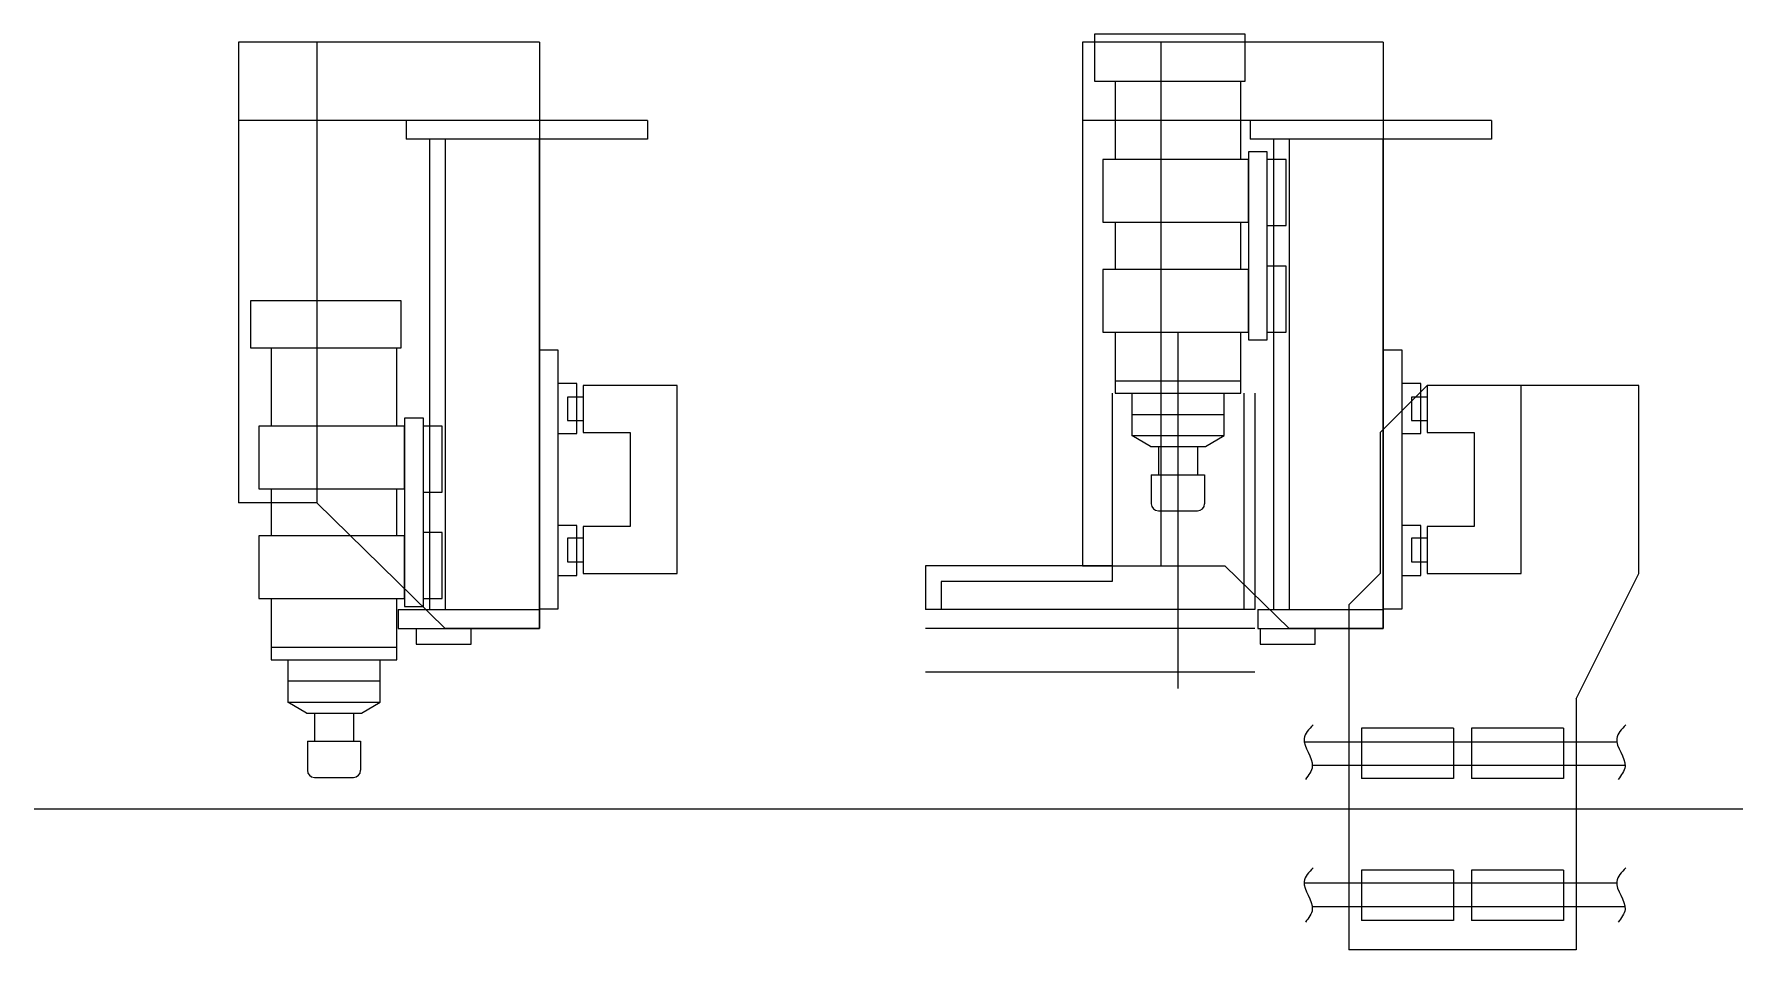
# Model space of a CAD drawing. Header units: millimetres. Extents: x 1724 to 2814, y 1047 to 1631.
import ezdxf

# ---------------------------------------------------------------- set-up
doc = ezdxf.new("R2010")
doc.units = ezdxf.units.MM
for name, color, linetype in [('Chapas', 150, 'Continuous'), ('Layer1', 30, 'Continuous'), ('Plates', 112, 'Continuous'), ('Red', 10, 'Continuous')]:
    doc.layers.add(name, color=color, linetype=linetype)

msp = doc.modelspace()

# ---------------------------------------------------------------- linework, layer by layer
for p, q in [((2413.3, 1601), (2413.3, 1551)), ((2493.3, 1551), (2493.3, 1601)), ((2114.9, 1576), (1960.9, 1576)), ((1960.9, 1576), (1960.9, 1564)), ((2114.9, 1576), (2114.9, 1564)), ((2653.3, 1576), (2499.3, 1576)), ((2499.3, 1576), (2499.3, 1564)), ((2653.3, 1576), (2653.3, 1564)), ((2114.9, 1564), (1960.9, 1564)), ((1975.9, 1564), (1975.9, 1264)), ((1985.9, 1564), (1985.9, 1264)), ((2045.9, 1252), (2045.9, 1564)), ((2653.3, 1564), (2499.3, 1564)), ((2514.3, 1564), (2514.3, 1264)), ((2524.3, 1564), (2524.3, 1264)), ((2584.3, 1252), (2584.3, 1564)), ((2510.3, 1556), (2498.3, 1556)), ((2498.3, 1556), (2498.3, 1436)), ((2510.3, 1436), (2510.3, 1556)), ((2522.3, 1551), (2510.3, 1551)), ((2522.3, 1508.9), (2522.3, 1551)), ((2413.3, 1511), (2413.3, 1481)), ((2493.3, 1481), (2493.3, 1511)), ((2510.3, 1508.9), (2522.3, 1508.9)), ((2522.3, 1483.1), (2510.3, 1483.1)), ((2522.3, 1441), (2522.3, 1483.1)), ((2413.3, 1441), (2413.3, 1402)), ((2493.3, 1402), (2493.3, 1441)), ((2510.3, 1441), (2522.3, 1441)), ((1874.9, 1431), (1874.9, 1381)), ((1954.9, 1381), (1954.9, 1431)), ((2057.9, 1429.5), (2045.9, 1429.5)), ((2045.9, 1429.5), (2045.9, 1264.5)), ((2057.9, 1264.5), (2057.9, 1429.5)), ((2498.3, 1436), (2510.3, 1436)), ((2596.3, 1429.5), (2584.3, 1429.5)), ((2584.3, 1429.5), (2584.3, 1264.5)), ((2596.3, 1264.5), (2596.3, 1429.5)), ((2069.9, 1408.3), (2057.9, 1408.3)), ((2069.9, 1376.3), (2069.9, 1408.3)), ((2133.9, 1407), (2073.9, 1407)), ((2073.9, 1407), (2073.9, 1377)), ((2133.9, 1287), (2133.9, 1407)), ((2413.3, 1410), (2493.3, 1410)), ((2608.3, 1408.3), (2596.3, 1408.3)), ((2608.3, 1376.3), (2608.3, 1408.3)), ((2672.3, 1407), (2612.3, 1407)), ((2612.3, 1407), (2612.3, 1377)), ((2672.3, 1287), (2672.3, 1407)), ((2073.9, 1399.5), (2063.9, 1399.5)), ((2063.9, 1399.5), (2063.9, 1384.5)), ((2413.3, 1402), (2493.3, 1402)), ((2423.8, 1402), (2423.8, 1375)), ((2482.8, 1375), (2482.8, 1402)), ((2612.3, 1399.5), (2602.3, 1399.5)), ((2602.3, 1399.5), (2602.3, 1384.5)), ((1971.9, 1386), (1959.9, 1386)), ((1959.9, 1386), (1959.9, 1266)), ((1971.9, 1266), (1971.9, 1386)), ((2063.9, 1384.5), (2073.9, 1384.5)), ((2423.8, 1388.5), (2482.8, 1388.5)), ((2602.3, 1384.5), (2612.3, 1384.5)), ((1983.9, 1381), (1971.9, 1381)), ((1983.9, 1338.9), (1983.9, 1381)), ((2057.9, 1376.3), (2069.9, 1376.3)), ((2073.9, 1377), (2103.9, 1377)), ((2103.9, 1377), (2103.9, 1317)), ((2423.8, 1375), (2482.8, 1375)), ((2435.8, 1368), (2423.8, 1375)), ((2470.8, 1368), (2482.8, 1375)), ((2596.3, 1376.3), (2608.3, 1376.3)), ((2612.3, 1377), (2642.3, 1377)), ((2642.3, 1377), (2642.3, 1317)), ((2435.8, 1368), (2470.8, 1368)), ((2440.8, 1368), (2440.8, 1350)), ((2465.8, 1368), (2465.8, 1350)), ((1874.9, 1341), (1874.9, 1311)), ((1954.9, 1311), (1954.9, 1341)), ((2436.3, 1350), (2470.3, 1350)), ((2436.3, 1350), (2436.3, 1331.5)), ((2470.3, 1350), (2470.3, 1331.5)), ((1971.9, 1338.9), (1983.9, 1338.9)), ((2440.8, 1327), (2465.8, 1327)), ((1983.9, 1313.1), (1971.9, 1313.1)), ((1983.9, 1271), (1983.9, 1313.1)), ((2069.9, 1317.7), (2057.9, 1317.7)), ((2073.9, 1309.5), (2063.9, 1309.5)), ((2063.9, 1309.5), (2063.9, 1294.5)), ((2069.9, 1285.7), (2069.9, 1317.7)), ((2103.9, 1317), (2073.9, 1317)), ((2073.9, 1317), (2073.9, 1287)), ((2608.3, 1317.7), (2596.3, 1317.7)), ((2612.3, 1309.5), (2602.3, 1309.5)), ((2602.3, 1309.5), (2602.3, 1294.5)), ((2608.3, 1285.7), (2608.3, 1317.7)), ((2642.3, 1317), (2612.3, 1317)), ((2612.3, 1317), (2612.3, 1287)), ((2063.9, 1294.5), (2073.9, 1294.5)), ((2073.9, 1287), (2133.9, 1287)), ((2602.3, 1294.5), (2612.3, 1294.5)), ((2612.3, 1287), (2672.3, 1287)), ((2057.9, 1285.7), (2069.9, 1285.7)), ((2596.3, 1285.7), (2608.3, 1285.7)), ((1874.9, 1271), (1874.9, 1232)), ((1954.9, 1232), (1954.9, 1271)), ((1959.9, 1266), (1971.9, 1266)), ((1971.9, 1271), (1983.9, 1271)), ((2045.9, 1264.5), (2057.9, 1264.5)), ((2584.3, 1264.5), (2596.3, 1264.5)), ((1955.9, 1264), (2045.9, 1264)), ((1955.9, 1264), (1955.9, 1252)), ((2504.3, 1264), (2584.3, 1264)), ((2504.3, 1264), (2504.3, 1252)), ((1955.9, 1252), (2045.9, 1252)), ((1967.4, 1252), (1967.4, 1242)), ((2002.4, 1242), (2002.4, 1252)), ((2504.3, 1252), (2584.3, 1252)), ((2505.8, 1252), (2505.8, 1242)), ((2540.8, 1242), (2540.8, 1252)), ((1874.9, 1240), (1954.9, 1240)), ((1874.9, 1232), (1954.9, 1232)), ((1885.4, 1232), (1885.4, 1205)), ((1944.4, 1205), (1944.4, 1232)), ((1967.4, 1242), (2002.4, 1242)), ((2505.8, 1242), (2540.8, 1242)), ((1885.4, 1218.5), (1944.4, 1218.5)), ((1885.4, 1205), (1944.4, 1205)), ((1897.4, 1198), (1885.4, 1205)), ((1932.4, 1198), (1944.4, 1205)), ((1897.4, 1198), (1932.4, 1198)), ((1902.4, 1198), (1902.4, 1180)), ((1927.4, 1198), (1927.4, 1180)), ((1897.9, 1180), (1931.9, 1180)), ((1897.9, 1180), (1897.9, 1161.5)), ((1931.9, 1180), (1931.9, 1161.5)), ((1902.4, 1157), (1927.4, 1157))]:
    msp.add_line(p, q)
for points in [[(2400.1, 1601), (2496.2, 1601), (2496.2, 1631), (2400.1, 1631)], [(2405.3, 1511), (2498.3, 1511), (2498.3, 1551), (2405.3, 1551)], [(2405.3, 1441), (2498.3, 1441), (2498.3, 1481), (2405.3, 1481)], [(1861.7, 1431), (1957.8, 1431), (1957.8, 1461), (1861.7, 1461)], [(1866.9, 1341), (1959.9, 1341), (1959.9, 1381), (1866.9, 1381)], [(1866.9, 1271), (1959.9, 1271), (1959.9, 1311), (1866.9, 1311)]]:
    msp.add_lwpolyline(points, close=True)
for centre, start, end in [((2440.8, 1331.5), 180, 270), ((2465.8, 1331.5), 270, 0), ((1902.4, 1161.5), 180, 270), ((1927.4, 1161.5), 270, 0)]:
    msp.add_arc(centre, 4.5, start, end)
at = {"layer": 'Chapas'}
for p, q in [((2045.9, 1626), (1853.9, 1626)), ((1853.9, 1626), (1853.9, 1332)), ((1903.9, 1626), (1903.9, 1332)), ((2045.9, 1626), (2045.9, 1252)), ((2584.3, 1626), (2392.3, 1626)), ((2392.3, 1626), (2392.3, 1292)), ((2442.3, 1626), (2442.3, 1292)), ((2584.3, 1626), (2584.3, 1252)), ((2045.9, 1576), (1853.9, 1576)), ((2584.3, 1576), (2392.3, 1576)), ((1903.9, 1332), (1853.9, 1332)), ((1985.9, 1252), (1903.9, 1332)), ((2392.3, 1292), (2483.3, 1292)), ((2524.3, 1252), (2483.3, 1292)), ((2045.9, 1252), (1985.9, 1252)), ((2584.3, 1252), (2524.3, 1252))]:
    msp.add_line(p, q, dxfattribs=at)
at = {"layer": 'Layer1'}
for p, q in [((2453.3, 1441), (2453.3, 1213.6)), ((2411.3, 1402), (2411.3, 1282)), ((2495.3, 1402), (2495.3, 1264)), ((2502.3, 1402), (2502.3, 1264)), ((2292.3, 1292), (2292.3, 1264)), ((2411.3, 1292), (2292.3, 1292)), ((2411.3, 1282), (2302.3, 1282)), ((2302.3, 1282), (2302.3, 1264)), ((2502.3, 1264), (2292.3, 1264)), ((2502.3, 1252), (2292.3, 1252)), ((2502.3, 1224), (2292.3, 1224))]:
    msp.add_line(p, q, dxfattribs=at)
at = {"layer": 'Plates'}
for p, q in [((2612.3, 1407), (2582.3, 1377)), ((2747.3, 1407), (2612.3, 1407)), ((2747.3, 1287), (2747.3, 1407)), ((2582.3, 1377), (2582.3, 1287)), ((2582.3, 1287), (2562.3, 1267)), ((2707.3, 1207), (2747.3, 1287)), ((2562.3, 1267), (2562.3, 1047)), ((2707.3, 1207), (2707.3, 1047)), ((2570.3, 1188.3), (2570.3, 1156.3)), ((2629.1, 1188.3), (2570.3, 1188.3)), ((2629.1, 1188.3), (2629.1, 1156.3)), ((2640.5, 1188.3), (2640.5, 1156.3)), ((2699.3, 1188.3), (2640.5, 1188.3)), ((2699.3, 1188.3), (2699.3, 1156.3)), ((2733.3, 1179.5), (2533.9, 1179.5)), ((2738.5, 1164.5), (2539.1, 1164.5)), ((2629.1, 1156.3), (2570.3, 1156.3)), ((2699.3, 1156.3), (2640.5, 1156.3)), ((2570.3, 1097.7), (2570.3, 1065.7)), ((2629.1, 1097.7), (2570.3, 1097.7)), ((2629.1, 1097.7), (2629.1, 1065.7)), ((2640.5, 1097.7), (2640.5, 1065.7)), ((2699.3, 1097.7), (2640.5, 1097.7)), ((2699.3, 1097.7), (2699.3, 1065.7)), ((2733.2, 1089.5), (2533.7, 1089.5)), ((2738.4, 1074.5), (2539, 1074.5)), ((2629.1, 1065.7), (2570.3, 1065.7)), ((2699.3, 1065.7), (2640.5, 1065.7)), ((2707.3, 1047), (2562.3, 1047))]:
    msp.add_line(p, q, dxfattribs=at)
for points in [[(2539.5, 1190.4), (2533.8, 1181.8), (2539, 1164), (2534.6, 1155.7)], [(2739, 1190.4), (2733.2, 1181.8), (2738.5, 1164), (2734.1, 1155.7)], [(2539.5, 1099.2), (2533.8, 1090.6), (2539, 1072.8), (2534.6, 1064.6)], [(2739, 1099.2), (2733.2, 1090.6), (2738.5, 1072.8), (2734.1, 1064.6)]]:
    msp.add_spline(points, degree=3, dxfattribs=at)
at = {"layer": 'Red'}
msp.add_line((1723.6, 1137), (2813.6, 1137), dxfattribs=at)

doc.saveas('drawing.dxf')
